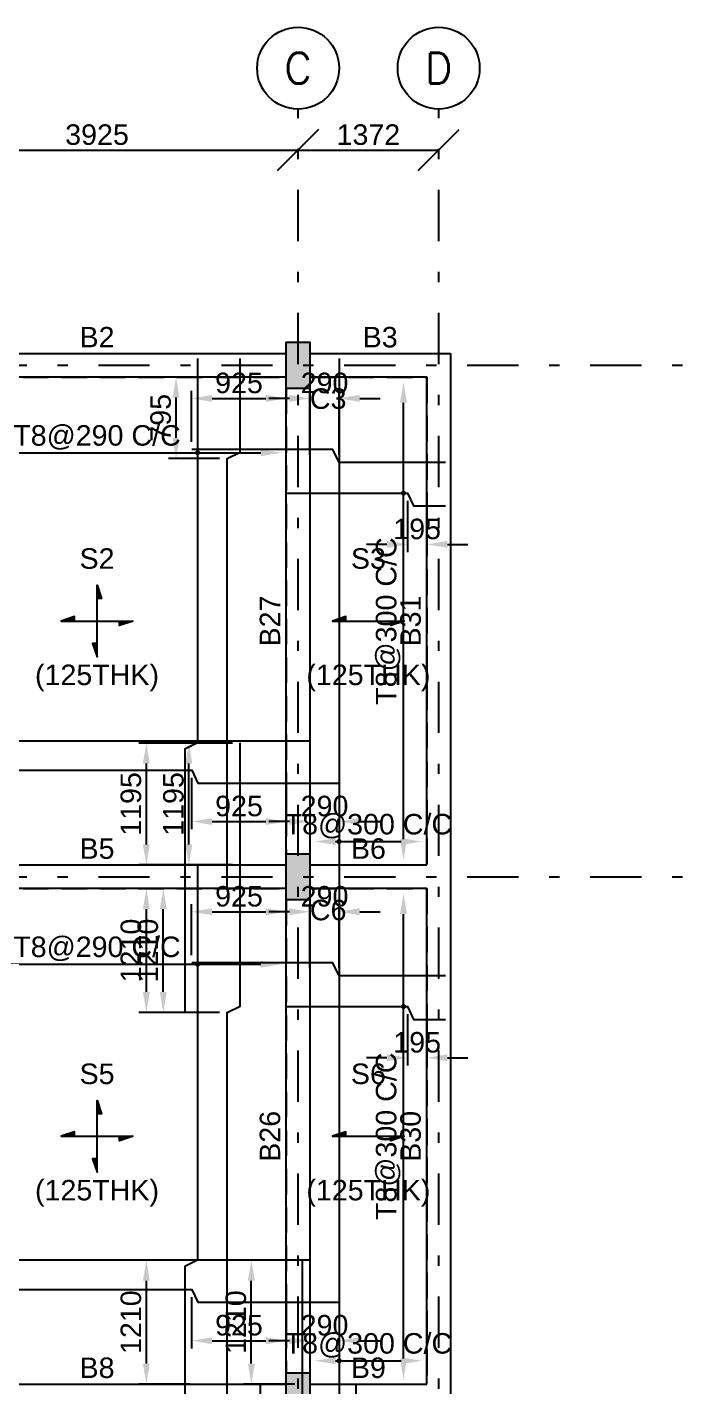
# Model space of a CAD drawing. Header units: inches. Extents: x -3300 to 11721, y -21548 to 3300.
# Drawn here: x 5205 to 11721, y -9959 to 3300 of the extents above; entities that cross this region are included whole.
import ezdxf
from ezdxf.enums import TextEntityAlignment as Align

# ---------------------------------------------------------------- set-up
doc = ezdxf.new("R2010")
doc.units = ezdxf.units.IN
doc.header["$LTSCALE"] = 1000
doc.header["$MEASUREMENT"] = 0
doc.linetypes.add('SCCenter', pattern=[1.2, 0.5, -0.3, 0.1, -0.3])
doc.linetypes.add('SCHidden', pattern=[0.375, 0.25, -0.125])
for name, color, linetype in [('BarLabels', 31, 'Continuous'), ('Beam', 3, 'Continuous'), ('Beam Nos', 7, 'Continuous'), ('Column', 2, 'Continuous'), ('Column Nos', 7, 'Continuous'), ('Dimension', 31, 'Continuous'), ('Grid Line', 8, 'Continuous'), ('Plan Reinforcement', 4, 'Continuous'), ('Slab', 251, 'Continuous'), ('Slab Nos', 7, 'Continuous')]:
    doc.layers.add(name, color=color, linetype=linetype)
doc.styles.add('SC-BBS1', font='SansSerif')
doc.styles.add('SC-BBS2', font='SansSerif')
doc.styles.get("Standard").update_dxf_attribs({"font": 'txt.shx'})
doc.dimstyles.new('SCDim', dxfattribs={"dimtxt": 200, "dimasz": 200, "dimexe": 75, "dimexo": 75, "dimgap": 50, "dimtad": 1, "dimtoh": 1, "dimdec": 0, "dimzin": 0, "dimdsep": 46, "dimtxsty": 'SC-BBS2', "dimcen": 0.09, "dimclrd": 8, "dimclre": 8, "dimclrt": 31, "dimadec": 0, "dimazin": 0, "dimtfac": 1, "dimtdec": 0, "dimtix": 1, "dimtofl": 0, "dimtmove": 0, "dimatfit": 3, "dimfxl": 1, "dimtolj": 1, "dimtzin": 0, "dimarcsym": 0})
doc.dimstyles.new('SCGridlineDim', dxfattribs={"dimtxt": 200, "dimasz": 0.18, "dimexe": 75, "dimexo": 75, "dimgap": 50, "dimtad": 1, "dimtoh": 1, "dimdec": 0, "dimzin": 0, "dimdsep": 46, "dimtxsty": 'SC-BBS2', "dimtsz": 200, "dimcen": 0.09, "dimclrd": 8, "dimclre": 8, "dimclrt": 31, "dimadec": 0, "dimazin": 0, "dimtfac": 1, "dimtdec": 0, "dimtix": 1, "dimtofl": 0, "dimtmove": 0, "dimatfit": 3, "dimfxl": 1, "dimtolj": 1, "dimtzin": 0, "dimarcsym": 0})

# ---------------------------------------------------------------- blocks, each defined once
blk = doc.blocks.new('*D10')
at = {"color": 8, "linetype": 'ByBlock', "lineweight": -2}
for p, q in [((6793, -3686), (6293, -3686)), ((6368, -4676), (6368, -3886)), ((6793, -4876), (6293, -4876))]:
    blk.add_line(p, q, dxfattribs=at)
at = {"color": 8}
for points in [[(6368, -3686), (6401, -3886), (6334, -3886)], [(6368, -4876), (6334, -4676), (6401, -4676)]]:
    blk.add_solid(points, dxfattribs=at)
at = {"layer": 'Defpoints', "color": 31}
for p in [(6868, -3686), (6368, -4876), (6868, -4876)]:
    blk.add_point(p, dxfattribs=at)
at = {"color": 31, "insert": (6218, -4281), "char_height": 200, "attachment_point": 5, "rotation": 90, "style": 'SC-BBS2'}
blk.add_mtext('\\A1;1195', dxfattribs=at)
blk = doc.blocks.new('*D11')
at = {"color": 8, "linetype": 'ByBlock', "lineweight": -2}
for p, q in [((6668, -5106), (6293, -5106)), ((6368, -6115), (6368, -5306)), ((6668, -6315), (6293, -6315))]:
    blk.add_line(p, q, dxfattribs=at)
at = {"color": 8}
for points in [[(6368, -5106), (6401, -5306), (6334, -5306)], [(6368, -6315), (6334, -6115), (6401, -6115)]]:
    blk.add_solid(points, dxfattribs=at)
at = {"layer": 'Defpoints', "color": 31}
for p in [(6743, -5106), (6368, -6315), (6743, -6315)]:
    blk.add_point(p, dxfattribs=at)
at = {"color": 31, "insert": (6218, -5711), "char_height": 200, "attachment_point": 5, "rotation": 90, "style": 'SC-BBS2'}
blk.add_mtext('\\A1;1210', dxfattribs=at)
blk = doc.blocks.new('*D12')
at = {"color": 8, "linetype": 'ByBlock', "lineweight": -2}
for p, q in [((4089, -854), (4089, -854)), ((4289, -854), (7484, -854)), ((7684, -854), (7684, -854))]:
    blk.add_line(p, q, dxfattribs=at)
at = {"color": 8}
for points in [[(4089, -854), (4289, -821), (4289, -887)], [(7684, -854), (7484, -887), (7484, -821)]]:
    blk.add_solid(points, dxfattribs=at)
at = {"layer": 'Defpoints', "color": 31}
for p in [(4089, -854), (4089, -854), (7684, -854)]:
    blk.add_point(p, dxfattribs=at)
at = {"color": 31, "insert": (5886, -704), "char_height": 200, "attachment_point": 5, "style": 'SC-BBS2'}
blk.add_mtext('\\A1;T8@290 C/C', dxfattribs=at)
blk = doc.blocks.new('*D13')
at = {"color": 8, "linetype": 'ByBlock', "lineweight": -2}
for p, q in [((7083, -115), (6583, -115)), ((6658, -708), (6658, -315)), ((7083, -908), (6583, -908))]:
    blk.add_line(p, q, dxfattribs=at)
at = {"color": 8}
for points in [[(6658, -115), (6691, -315), (6624, -315)], [(6658, -908), (6624, -708), (6691, -708)]]:
    blk.add_solid(points, dxfattribs=at)
at = {"layer": 'Defpoints', "color": 31}
for p in [(7158, -115), (6658, -908), (7158, -908)]:
    blk.add_point(p, dxfattribs=at)
at = {"color": 31, "insert": (6508, -512), "char_height": 200, "attachment_point": 5, "rotation": 90, "style": 'SC-BBS2'}
blk.add_mtext('\\A1;795', dxfattribs=at)
blk = doc.blocks.new('*D14')
at = {"color": 8, "linetype": 'ByBlock', "lineweight": -2}
for p, q in [((4089, -854), (4089, -854)), ((4289, -854), (7484, -854)), ((7684, -854), (7684, -854))]:
    blk.add_line(p, q, dxfattribs=at)
at = {"color": 8}
for points in [[(4089, -854), (4289, -821), (4289, -887)], [(7684, -854), (7484, -887), (7484, -821)]]:
    blk.add_solid(points, dxfattribs=at)
at = {"layer": 'Defpoints', "color": 31}
for p in [(4089, -854), (4089, -854), (7684, -854)]:
    blk.add_point(p, dxfattribs=at)
at = {"color": 31, "insert": (5886, -704), "char_height": 200, "attachment_point": 5, "style": 'SC-BBS2'}
blk.add_mtext('\\A1;T8@290 C/C', dxfattribs=at)
blk = doc.blocks.new('*D15')
at = {"color": 8, "linetype": 'ByBlock', "lineweight": -2}
for p, q in [((6810, -4027), (6810, -4527)), ((7734, -4027), (7734, -4527)), ((7010, -4452), (7534, -4452))]:
    blk.add_line(p, q, dxfattribs=at)
at = {"color": 8}
for points in [[(6810, -4452), (7010, -4419), (7010, -4486)], [(7734, -4452), (7534, -4486), (7534, -4419)]]:
    blk.add_solid(points, dxfattribs=at)
at = {"layer": 'Defpoints', "color": 31}
for p in [(6810, -3952), (7734, -3952), (6810, -4452)]:
    blk.add_point(p, dxfattribs=at)
at = {"color": 31, "insert": (7272, -4302), "char_height": 200, "attachment_point": 5, "style": 'SC-BBS2'}
blk.add_mtext('\\A1;925', dxfattribs=at)
blk = doc.blocks.new('*D16')
at = {"color": 8, "linetype": 'ByBlock', "lineweight": -2}
for p, q in [((7964, -4152), (7964, -4527)), ((8250, -4152), (8250, -4527)), ((7764, -4452), (7564, -4452)), ((8450, -4452), (8650, -4452))]:
    blk.add_line(p, q, dxfattribs=at)
at = {"color": 8}
for points in [[(7964, -4452), (7764, -4419), (7764, -4486)], [(8250, -4452), (8450, -4486), (8450, -4419)]]:
    blk.add_solid(points, dxfattribs=at)
at = {"layer": 'Defpoints', "color": 31}
for p in [(7964, -4077), (8250, -4077), (7964, -4452)]:
    blk.add_point(p, dxfattribs=at)
at = {"color": 31, "insert": (8107, -4302), "char_height": 200, "attachment_point": 5, "style": 'SC-BBS2'}
blk.add_mtext('\\A1;290', dxfattribs=at)
blk = doc.blocks.new('*D21')
at = {"color": 8, "linetype": 'ByBlock', "lineweight": -2}
for p, q in [((8916, -1323), (8916, -1823)), ((9106, -1323), (9106, -1823)), ((8716, -1748), (8516, -1748)), ((9306, -1748), (9506, -1748))]:
    blk.add_line(p, q, dxfattribs=at)
at = {"color": 8}
for points in [[(8916, -1748), (8716, -1714), (8716, -1781)], [(9106, -1748), (9306, -1781), (9306, -1714)]]:
    blk.add_solid(points, dxfattribs=at)
at = {"layer": 'Defpoints', "color": 31}
for p in [(8916, -1248), (9106, -1248), (8916, -1748)]:
    blk.add_point(p, dxfattribs=at)
at = {"color": 31, "insert": (9011, -1598), "char_height": 200, "attachment_point": 5, "style": 'SC-BBS2'}
blk.add_mtext('\\A1;195', dxfattribs=at)
blk = doc.blocks.new('*D22')
at = {"color": 8, "linetype": 'ByBlock', "lineweight": -2}
for p, q in [((8878, -165), (8878, -165)), ((8878, -4626), (8878, -365)), ((8878, -4826), (8878, -4826))]:
    blk.add_line(p, q, dxfattribs=at)
at = {"color": 8}
for points in [[(8878, -165), (8911, -365), (8844, -365)], [(8878, -4826), (8844, -4626), (8911, -4626)]]:
    blk.add_solid(points, dxfattribs=at)
at = {"layer": 'Defpoints', "color": 31}
for p in [(8878, -165), (8878, -4826), (8878, -4826)]:
    blk.add_point(p, dxfattribs=at)
at = {"color": 31, "insert": (8728, -2496), "char_height": 200, "attachment_point": 5, "rotation": 90, "style": 'SC-BBS2'}
blk.add_mtext('\\A1;T8@300 C/C', dxfattribs=at)
blk = doc.blocks.new('*D23')
at = {"color": 8, "linetype": 'ByBlock', "lineweight": -2}
for p, q in [((7964, -873), (7964, -248)), ((8250, -873), (8250, -248)), ((7764, -323), (7564, -323)), ((8450, -323), (8650, -323))]:
    blk.add_line(p, q, dxfattribs=at)
at = {"color": 8}
for points in [[(7964, -323), (7764, -289), (7764, -356)], [(8250, -323), (8450, -356), (8450, -289)]]:
    blk.add_solid(points, dxfattribs=at)
at = {"layer": 'Defpoints', "color": 31}
for p in [(7964, -323), (7964, -948), (8250, -948)]:
    blk.add_point(p, dxfattribs=at)
at = {"color": 31, "insert": (8107, -173), "char_height": 200, "attachment_point": 5, "style": 'SC-BBS2'}
blk.add_mtext('\\A1;290', dxfattribs=at)
blk = doc.blocks.new('*D24')
at = {"color": 8, "linetype": 'ByBlock', "lineweight": -2}
for p, q in [((6810, -748), (6810, -248)), ((7734, -748), (7734, -248)), ((7010, -323), (7534, -323))]:
    blk.add_line(p, q, dxfattribs=at)
at = {"color": 8}
for points in [[(6810, -323), (7010, -289), (7010, -356)], [(7734, -323), (7534, -356), (7534, -289)]]:
    blk.add_solid(points, dxfattribs=at)
at = {"layer": 'Defpoints', "color": 31}
for p in [(6810, -323), (6810, -823), (7734, -823)]:
    blk.add_point(p, dxfattribs=at)
at = {"color": 31, "insert": (7272, -173), "char_height": 200, "attachment_point": 5, "style": 'SC-BBS2'}
blk.add_mtext('\\A1;925', dxfattribs=at)
blk = doc.blocks.new('*D25')
at = {"color": 8, "linetype": 'ByBlock', "lineweight": -2}
for p, q in [((8878, -165), (8878, -165)), ((8878, -4626), (8878, -365)), ((8878, -4826), (8878, -4826))]:
    blk.add_line(p, q, dxfattribs=at)
at = {"color": 8}
for points in [[(8878, -165), (8911, -365), (8844, -365)], [(8878, -4826), (8844, -4626), (8911, -4626)]]:
    blk.add_solid(points, dxfattribs=at)
at = {"layer": 'Defpoints', "color": 31}
for p in [(8878, -165), (8878, -4826), (8878, -4826)]:
    blk.add_point(p, dxfattribs=at)
at = {"color": 31, "insert": (8728, -2496), "char_height": 200, "attachment_point": 5, "rotation": 90, "style": 'SC-BBS2'}
blk.add_mtext('\\A1;T8@300 C/C', dxfattribs=at)
blk = doc.blocks.new('*D26')
at = {"color": 8, "linetype": 'ByBlock', "lineweight": -2}
for p, q in [((8014, -4648), (8014, -4648)), ((8214, -4648), (8856, -4648)), ((9056, -4648), (9056, -4648))]:
    blk.add_line(p, q, dxfattribs=at)
at = {"color": 8}
for points in [[(8014, -4648), (8214, -4614), (8214, -4681)], [(9056, -4648), (8856, -4681), (8856, -4614)]]:
    blk.add_solid(points, dxfattribs=at)
at = {"layer": 'Defpoints', "color": 31}
for p in [(8014, -4648), (8014, -4648), (9056, -4648)]:
    blk.add_point(p, dxfattribs=at)
at = {"color": 31, "insert": (8535, -4498), "char_height": 200, "attachment_point": 5, "style": 'SC-BBS2'}
blk.add_mtext('\\A1;T8@300 C/C', dxfattribs=at)
blk = doc.blocks.new('*D38')
at = {"color": 8, "linetype": 'ByBlock', "lineweight": -2}
for p, q in [((6793, -8734), (6293, -8734)), ((6368, -9743), (6368, -8934)), ((6793, -9943), (6293, -9943))]:
    blk.add_line(p, q, dxfattribs=at)
at = {"color": 8}
for points in [[(6368, -8734), (6401, -8934), (6334, -8934)], [(6368, -9943), (6334, -9743), (6401, -9743)]]:
    blk.add_solid(points, dxfattribs=at)
at = {"layer": 'Defpoints', "color": 31}
for p in [(6868, -8734), (6368, -9943), (6868, -9943)]:
    blk.add_point(p, dxfattribs=at)
at = {"color": 31, "insert": (6218, -9338), "char_height": 200, "attachment_point": 5, "rotation": 90, "style": 'SC-BBS2'}
blk.add_mtext('\\A1;1210', dxfattribs=at)
blk = doc.blocks.new('*D40')
at = {"color": 8, "linetype": 'ByBlock', "lineweight": -2}
for p, q in [((4089, -5845), (4089, -5845)), ((4289, -5845), (7484, -5845)), ((7684, -5845), (7684, -5845))]:
    blk.add_line(p, q, dxfattribs=at)
at = {"color": 8}
for points in [[(4089, -5845), (4289, -5812), (4289, -5878)], [(7684, -5845), (7484, -5878), (7484, -5812)]]:
    blk.add_solid(points, dxfattribs=at)
at = {"layer": 'Defpoints', "color": 31}
for p in [(4089, -5845), (4089, -5845), (7684, -5845)]:
    blk.add_point(p, dxfattribs=at)
at = {"color": 31, "insert": (5886, -5695), "char_height": 200, "attachment_point": 5, "style": 'SC-BBS2'}
blk.add_mtext('\\A1;T8@290 C/C', dxfattribs=at)
blk = doc.blocks.new('*D41')
at = {"color": 8, "linetype": 'ByBlock', "lineweight": -2}
for p, q in [((7083, -5106), (6458, -5106)), ((6533, -6115), (6533, -5306)), ((7083, -6315), (6458, -6315))]:
    blk.add_line(p, q, dxfattribs=at)
at = {"color": 8}
for points in [[(6533, -5106), (6566, -5306), (6499, -5306)], [(6533, -6315), (6499, -6115), (6566, -6115)]]:
    blk.add_solid(points, dxfattribs=at)
at = {"layer": 'Defpoints', "color": 31}
for p in [(7158, -5106), (6533, -6315), (7158, -6315)]:
    blk.add_point(p, dxfattribs=at)
at = {"color": 31, "insert": (6383, -5711), "char_height": 200, "attachment_point": 5, "rotation": 90, "style": 'SC-BBS2'}
blk.add_mtext('\\A1;1210', dxfattribs=at)
blk = doc.blocks.new('*D42')
at = {"color": 8, "linetype": 'ByBlock', "lineweight": -2}
for p, q in [((7208, -3686), (6708, -3686)), ((6783, -4676), (6783, -3886)), ((7208, -4876), (6708, -4876))]:
    blk.add_line(p, q, dxfattribs=at)
at = {"color": 8}
for points in [[(6783, -3686), (6816, -3886), (6749, -3886)], [(6783, -4876), (6749, -4676), (6816, -4676)]]:
    blk.add_solid(points, dxfattribs=at)
at = {"layer": 'Defpoints', "color": 31}
for p in [(7283, -3686), (6783, -4876), (7283, -4876)]:
    blk.add_point(p, dxfattribs=at)
at = {"color": 31, "insert": (6633, -4281), "char_height": 200, "attachment_point": 5, "rotation": 90, "style": 'SC-BBS2'}
blk.add_mtext('\\A1;1195', dxfattribs=at)
blk = doc.blocks.new('*D43')
at = {"color": 8, "linetype": 'ByBlock', "lineweight": -2}
for p, q in [((4089, -5845), (4089, -5845)), ((4289, -5845), (7484, -5845)), ((7684, -5845), (7684, -5845))]:
    blk.add_line(p, q, dxfattribs=at)
at = {"color": 8}
for points in [[(4089, -5845), (4289, -5812), (4289, -5878)], [(7684, -5845), (7484, -5878), (7484, -5812)]]:
    blk.add_solid(points, dxfattribs=at)
at = {"layer": 'Defpoints', "color": 31}
for p in [(4089, -5845), (4089, -5845), (7684, -5845)]:
    blk.add_point(p, dxfattribs=at)
at = {"color": 31, "insert": (5886, -5695), "char_height": 200, "attachment_point": 5, "style": 'SC-BBS2'}
blk.add_mtext('\\A1;T8@290 C/C', dxfattribs=at)
blk = doc.blocks.new('*D44')
at = {"color": 8, "linetype": 'ByBlock', "lineweight": -2}
for p, q in [((6810, -9094), (6810, -9594)), ((7734, -9094), (7734, -9594)), ((7010, -9519), (7534, -9519))]:
    blk.add_line(p, q, dxfattribs=at)
at = {"color": 8}
for points in [[(6810, -9519), (7010, -9486), (7010, -9553)], [(7734, -9519), (7534, -9553), (7534, -9486)]]:
    blk.add_solid(points, dxfattribs=at)
at = {"layer": 'Defpoints', "color": 31}
for p in [(6810, -9019), (7734, -9019), (6810, -9519)]:
    blk.add_point(p, dxfattribs=at)
at = {"color": 31, "insert": (7272, -9369), "char_height": 200, "attachment_point": 5, "style": 'SC-BBS2'}
blk.add_mtext('\\A1;925', dxfattribs=at)
blk = doc.blocks.new('*D45')
at = {"color": 8, "linetype": 'ByBlock', "lineweight": -2}
for p, q in [((7964, -9219), (7964, -9594)), ((8250, -9219), (8250, -9594)), ((7764, -9519), (7564, -9519)), ((8450, -9519), (8650, -9519))]:
    blk.add_line(p, q, dxfattribs=at)
at = {"color": 8}
for points in [[(7964, -9519), (7764, -9486), (7764, -9553)], [(8250, -9519), (8450, -9553), (8450, -9486)]]:
    blk.add_solid(points, dxfattribs=at)
at = {"layer": 'Defpoints', "color": 31}
for p in [(7964, -9144), (8250, -9144), (7964, -9519)]:
    blk.add_point(p, dxfattribs=at)
at = {"color": 31, "insert": (8107, -9369), "char_height": 200, "attachment_point": 5, "style": 'SC-BBS2'}
blk.add_mtext('\\A1;290', dxfattribs=at)
blk = doc.blocks.new('*D50')
at = {"color": 8, "linetype": 'ByBlock', "lineweight": -2}
for p, q in [((8916, -6333), (8916, -6833)), ((9106, -6333), (9106, -6833)), ((8716, -6758), (8516, -6758)), ((9306, -6758), (9506, -6758))]:
    blk.add_line(p, q, dxfattribs=at)
at = {"color": 8}
for points in [[(8916, -6758), (8716, -6724), (8716, -6791)], [(9106, -6758), (9306, -6791), (9306, -6724)]]:
    blk.add_solid(points, dxfattribs=at)
at = {"layer": 'Defpoints', "color": 31}
for p in [(8916, -6258), (9106, -6258), (8916, -6758)]:
    blk.add_point(p, dxfattribs=at)
at = {"color": 31, "insert": (9011, -6608), "char_height": 200, "attachment_point": 5, "style": 'SC-BBS2'}
blk.add_mtext('\\A1;195', dxfattribs=at)
blk = doc.blocks.new('*D51')
at = {"color": 8, "linetype": 'ByBlock', "lineweight": -2}
for p, q in [((8878, -5156), (8878, -5156)), ((8878, -9693), (8878, -5356)), ((8878, -9893), (8878, -9893))]:
    blk.add_line(p, q, dxfattribs=at)
at = {"color": 8}
for points in [[(8878, -5156), (8911, -5356), (8844, -5356)], [(8878, -9893), (8844, -9693), (8911, -9693)]]:
    blk.add_solid(points, dxfattribs=at)
at = {"layer": 'Defpoints', "color": 31}
for p in [(8878, -5156), (8878, -9893), (8878, -9893)]:
    blk.add_point(p, dxfattribs=at)
at = {"color": 31, "insert": (8728, -7524), "char_height": 200, "attachment_point": 5, "rotation": 90, "style": 'SC-BBS2'}
blk.add_mtext('\\A1;T8@300 C/C', dxfattribs=at)
blk = doc.blocks.new('*D52')
at = {"color": 8, "linetype": 'ByBlock', "lineweight": -2}
for p, q in [((7964, -5883), (7964, -5258)), ((8250, -5883), (8250, -5258)), ((7764, -5333), (7564, -5333)), ((8450, -5333), (8650, -5333))]:
    blk.add_line(p, q, dxfattribs=at)
at = {"color": 8}
for points in [[(7964, -5333), (7764, -5299), (7764, -5366)], [(8250, -5333), (8450, -5366), (8450, -5299)]]:
    blk.add_solid(points, dxfattribs=at)
at = {"layer": 'Defpoints', "color": 31}
for p in [(7964, -5333), (7964, -5958), (8250, -5958)]:
    blk.add_point(p, dxfattribs=at)
at = {"color": 31, "insert": (8107, -5183), "char_height": 200, "attachment_point": 5, "style": 'SC-BBS2'}
blk.add_mtext('\\A1;290', dxfattribs=at)
blk = doc.blocks.new('*D53')
at = {"color": 8, "linetype": 'ByBlock', "lineweight": -2}
for p, q in [((6810, -5758), (6810, -5258)), ((7734, -5758), (7734, -5258)), ((7010, -5333), (7534, -5333))]:
    blk.add_line(p, q, dxfattribs=at)
at = {"color": 8}
for points in [[(6810, -5333), (7010, -5299), (7010, -5366)], [(7734, -5333), (7534, -5366), (7534, -5299)]]:
    blk.add_solid(points, dxfattribs=at)
at = {"layer": 'Defpoints', "color": 31}
for p in [(6810, -5333), (6810, -5833), (7734, -5833)]:
    blk.add_point(p, dxfattribs=at)
at = {"color": 31, "insert": (7272, -5183), "char_height": 200, "attachment_point": 5, "style": 'SC-BBS2'}
blk.add_mtext('\\A1;925', dxfattribs=at)
blk = doc.blocks.new('*D54')
at = {"color": 8, "linetype": 'ByBlock', "lineweight": -2}
for p, q in [((8878, -5156), (8878, -5156)), ((8878, -9693), (8878, -5356)), ((8878, -9893), (8878, -9893))]:
    blk.add_line(p, q, dxfattribs=at)
at = {"color": 8}
for points in [[(8878, -5156), (8911, -5356), (8844, -5356)], [(8878, -9893), (8844, -9693), (8911, -9693)]]:
    blk.add_solid(points, dxfattribs=at)
at = {"layer": 'Defpoints', "color": 31}
for p in [(8878, -5156), (8878, -9893), (8878, -9893)]:
    blk.add_point(p, dxfattribs=at)
at = {"color": 31, "insert": (8728, -7524), "char_height": 200, "attachment_point": 5, "rotation": 90, "style": 'SC-BBS2'}
blk.add_mtext('\\A1;T8@300 C/C', dxfattribs=at)
blk = doc.blocks.new('*D55')
at = {"color": 8, "linetype": 'ByBlock', "lineweight": -2}
for p, q in [((8014, -9715), (8014, -9715)), ((8214, -9715), (8856, -9715)), ((9056, -9715), (9056, -9715))]:
    blk.add_line(p, q, dxfattribs=at)
at = {"color": 8}
for points in [[(8014, -9715), (8214, -9681), (8214, -9748)], [(9056, -9715), (8856, -9748), (8856, -9681)]]:
    blk.add_solid(points, dxfattribs=at)
at = {"layer": 'Defpoints', "color": 31}
for p in [(8014, -9715), (8014, -9715), (9056, -9715)]:
    blk.add_point(p, dxfattribs=at)
at = {"color": 31, "insert": (8535, -9565), "char_height": 200, "attachment_point": 5, "style": 'SC-BBS2'}
blk.add_mtext('\\A1;T8@300 C/C', dxfattribs=at)
blk = doc.blocks.new('*D71')
at = {"color": 8, "linetype": 'ByBlock', "lineweight": -2}
for p, q in [((7817, -8734), (7317, -8734)), ((7392, -9743), (7392, -8934)), ((7817, -9943), (7317, -9943))]:
    blk.add_line(p, q, dxfattribs=at)
at = {"color": 8}
for points in [[(7392, -8734), (7426, -8934), (7359, -8934)], [(7392, -9943), (7359, -9743), (7426, -9743)]]:
    blk.add_solid(points, dxfattribs=at)
at = {"layer": 'Defpoints', "color": 31}
for p in [(7892, -8734), (7392, -9943), (7892, -9943)]:
    blk.add_point(p, dxfattribs=at)
at = {"color": 31, "insert": (7242, -9338), "char_height": 200, "attachment_point": 5, "rotation": 90, "style": 'SC-BBS2'}
blk.add_mtext('\\A1;1210', dxfattribs=at)
blk = doc.blocks.new('*D121')
at = {"color": 8, "linetype": 'ByBlock', "lineweight": -2}
for p, q in [((4124, 2300), (3724, 1900)), ((7649, 1900), (8049, 2300)), ((3924, 2100), (7849, 2100)), ((3999, 2100), (3999, 2100)), ((7849, 2100), (7849, 2100))]:
    blk.add_line(p, q, dxfattribs=at)
at = {"layer": 'Defpoints', "color": 8}
for p in [(3924, 2100), (3924, 2100), (7849, 2100)]:
    blk.add_point(p, dxfattribs=at)
at = {"color": 31, "insert": (5886.5, 2250), "char_height": 200, "attachment_point": 5, "style": 'SC-BBS2'}
blk.add_mtext('\\A1;3925', dxfattribs=at)
blk = doc.blocks.new('*D122')
at = {"color": 8, "linetype": 'ByBlock', "lineweight": -2}
for p, q in [((8049, 2300), (7649, 1900)), ((9021, 1900), (9421, 2300)), ((7849, 2100), (7849, 2100)), ((7849, 2100), (9221, 2100)), ((9221, 2100), (9221, 2100))]:
    blk.add_line(p, q, dxfattribs=at)
at = {"layer": 'Defpoints', "color": 8}
for p in [(7849, 2100), (7849, 2100), (9221, 2100)]:
    blk.add_point(p, dxfattribs=at)
at = {"color": 31, "insert": (8535, 2250), "char_height": 200, "attachment_point": 5, "style": 'SC-BBS2'}
blk.add_mtext('\\A1;1372', dxfattribs=at)

msp = doc.modelspace()

# ---------------------------------------------------------------- hatches: boundary and pattern name
at = {"layer": 'Column'}
for points in [[(7964, -225), (7734, -225), (7734, 225), (7964, 225)], [(7964, -5216), (7734, -5216), (7734, -4766), (7964, -4766)], [(7964, -10283), (7734, -10283), (7734, -9833), (7964, -9833)]]:
    msp.add_hatch(color=256, dxfattribs=at).paths.add_polyline_path(points, flags=0)
at = {"layer": 'Slab Nos'}
for points in [[(5886.5, -2145.5), (5930.2, -2276.8), (5886.5, -2276.8)], [(5667.8, -2495.5), (5667.8, -2451.8), (5536.5, -2495.5)], [(6236.5, -2495.5), (6105.2, -2539.2), (6105.2, -2495.5)], [(8316.2, -2495.5), (8316.2, -2451.8), (8185, -2495.5)], [(8885, -2495.5), (8753.8, -2539.2), (8753.8, -2495.5)], [(5886.5, -2714.2), (5842.8, -2714.2), (5886.5, -2845.5)], [(5886.5, -7174.5), (5930.2, -7305.8), (5886.5, -7305.8)], [(5667.8, -7524.5), (5667.8, -7480.8), (5536.5, -7524.5)], [(6236.5, -7524.5), (6105.2, -7568.2), (6105.2, -7524.5)], [(8316.2, -7524.5), (8316.2, -7480.8), (8185, -7524.5)], [(8885, -7524.5), (8753.8, -7568.2), (8753.8, -7524.5)], [(5886.5, -7743.2), (5842.8, -7743.2), (5886.5, -7874.5)]]:
    msp.add_hatch(color=256, dxfattribs=at).paths.add_polyline_path(points, flags=0)

# ---------------------------------------------------------------- linework, layer by layer
at = {"layer": 'BarLabels', "color": 8, "const_width": 25}
for points in [[(6855.2, -854, 1), (6880.2, -854, 1)], [(6855.2, -854, 1), (6880.2, -854, 1)], [(8865.1, -1247.8, 1), (8890.1, -1247.8, 1)], [(8865.1, -1247.8, 1), (8890.1, -1247.8, 1)], [(8237, -4647.6, 1), (8262, -4647.6, 1)], [(6855.2, -5845, 1), (6880.2, -5845, 1)], [(6855.2, -5845, 1), (6880.2, -5845, 1)], [(8865.1, -6257.8, 1), (8890.1, -6257.8, 1)], [(8865.1, -6257.8, 1), (8890.1, -6257.8, 1)], [(8237, -9714.6, 1), (8262, -9714.6, 1)]]:
    msp.add_lwpolyline(points, format="xyb", close=True, dxfattribs=at)
at = {"layer": 'Beam'}
for p, q in [((4039, 115), (7734, 115)), ((7964, 115), (9336, 115)), ((9336, 115), (9336, -5106)), ((9336, -4991), (9336, -10173))]:
    msp.add_line(p, q, dxfattribs=at)
at = {"layer": 'Beam', "linetype": 'SCHidden'}
for p, q in [((4039, -115), (7734, -115)), ((7964, -115), (9106, -115)), ((9106, -115), (9106, -4876)), ((7734, -225), (7734, -4766)), ((7964, -225), (7964, -4766)), ((4039, -4876), (7734, -4876)), ((7964, -4876), (9106, -4876)), ((4039, -5106), (7734, -5106)), ((7964, -5106), (9106, -5106)), ((9106, -5106), (9106, -9943)), ((7734, -5216), (7734, -9833)), ((7964, -5216), (7964, -9833)), ((4039, -9943), (7734, -9943)), ((7964, -9943), (9106, -9943))]:
    msp.add_line(p, q, dxfattribs=at)
at = {"layer": 'Column'}
for points in [[(7964, -225), (7734, -225), (7734, 225), (7964, 225)], [(7964, -5216), (7734, -5216), (7734, -4766), (7964, -4766)], [(7964, -10283), (7734, -10283), (7734, -9833), (7964, -9833)]]:
    msp.add_lwpolyline(points, close=True, dxfattribs=at)
at = {"layer": 'Grid Line', "linetype": 'SCCenter'}
for p, q in [((7849, -19188), (7849, 2500)), ((9221, -19188), (9221, 2500)), ((-2500, 0), (11721, 0)), ((-2500, -4991), (11721, -4991))]:
    msp.add_line(p, q, dxfattribs=at)
at = {"layer": 'Grid Line'}
for centre in [(7849, 2900), (9221, 2900)]:
    msp.add_circle(centre, 400, dxfattribs=at)
at = {"layer": 'Plan Reinforcement'}
for points in [[(6867.7, 65), (6867.7, -3685.8), (6742.7, -3745.8), (6742.7, -6315.2)], [(7157.8, -5106), (7157.8, -908.5), (7282.8, -848.5), (7282.8, 65)], [(8249.5, 65), (8249.5, -5106)], [(9286, -947.8), (8249.5, -947.8), (8189.5, -822.8), (6810.2, -822.8)], [(7734, -1247.8), (8915.7, -1247.8), (8975.7, -1372.8), (9286, -1372.8)], [(7964, -3667.3), (4962.8, -3667.3), (4902.8, -3542.3), (2885.5, -3542.3)], [(7157.8, -10173), (7157.8, -6315.2), (7282.8, -6255.2), (7282.8, -3685.8)], [(3809, -3952.3), (6810.2, -3952.3), (6870.2, -4077.3), (8249.5, -4077.3)], [(6867.7, -4876), (6867.7, -8733.8), (6742.7, -8793.8), (6742.7, -11239.5)], [(8249.5, -4876), (8249.5, -10173)], [(9286, -5957.8), (8249.5, -5957.8), (8189.5, -5832.8), (6810.2, -5832.8)], [(7734, -6257.8), (8915.7, -6257.8), (8975.7, -6382.8), (9286, -6382.8)], [(7964, -8734.3), (4962.8, -8734.3), (4902.8, -8609.3), (2885.5, -8609.3)], [(7767.2, -14669), (7767.2, -11239.5), (7892.2, -11179.5), (7892.2, -8733.8)], [(3809, -9019.3), (6810.2, -9019.3), (6870.2, -9144.3), (8249.5, -9144.3)], [(7477.2, -9943), (7477.2, -13372.5), (7352.2, -13432.5), (7352.2, -15145)], [(8412.6, -9943), (8412.6, -14669)]]:
    msp.add_lwpolyline(points, dxfattribs=at)
at = {"layer": 'Slab'}
for points in [[(7734, -4876), (7734, -4766), (7734, -225), (7734, -115), (4039, -115), (4039, -225), (4039, -4766), (4039, -4876)], [(9106, -4876), (9106, -115), (7964, -115), (7964, -225), (7964, -4766), (7964, -4876)], [(7734, -9943), (7734, -9833), (7734, -5216), (7734, -5106), (4039, -5106), (4039, -5216), (4039, -9793), (4039, -9943)], [(9106, -9943), (9106, -5106), (7964, -5106), (7964, -5216), (7964, -9833), (7964, -9943)]]:
    msp.add_lwpolyline(points, close=True, dxfattribs=at)
at = {"layer": 'Slab Nos'}
for points in [[(5886.5, -2714.2), (5842.8, -2714.2), (5886.5, -2845.5), (5886.5, -2145.5), (5930.2, -2276.8), (5886.5, -2276.8)], [(5667.8, -2495.5), (5667.8, -2451.8), (5536.5, -2495.5), (6236.5, -2495.5), (6105.2, -2539.2), (6105.2, -2495.5)], [(8316.2, -2495.5), (8316.2, -2451.8), (8185, -2495.5), (8885, -2495.5), (8753.8, -2539.2), (8753.8, -2495.5)], [(5886.5, -7743.2), (5842.8, -7743.2), (5886.5, -7874.5), (5886.5, -7174.5), (5930.2, -7305.8), (5886.5, -7305.8)], [(5667.8, -7524.5), (5667.8, -7480.8), (5536.5, -7524.5), (6236.5, -7524.5), (6105.2, -7568.2), (6105.2, -7524.5)], [(8316.2, -7524.5), (8316.2, -7480.8), (8185, -7524.5), (8885, -7524.5), (8753.8, -7568.2), (8753.8, -7524.5)]]:
    msp.add_lwpolyline(points, dxfattribs=at)

# ---------------------------------------------------------------- texts
at = {"layer": 'Beam Nos', "style": 'SC-BBS1'}
for s, p in [('B2', (5886.5, 115)), ('B3', (8650, 115)), ('B5', (5886.5, -4876)), ('B6', (8535, -4876)), ('B8', (5886.5, -9943)), ('B9', (8535, -9943))]:
    msp.add_text(s, height=200, dxfattribs=at).set_placement(p, align=Align.BOTTOM_CENTER)
for s, p in [('B27', (7734, -2495.5)), ('B31', (9106, -2495.5)), ('B26', (7734, -7524.5)), ('B30', (9106, -7524.5))]:
    msp.add_text(s, height=200, rotation=90, dxfattribs=at).set_placement(p, align=Align.BOTTOM_CENTER)
at = {"layer": 'Column Nos', "style": 'SC-BBS2'}
for s, p in [('C3', (7964, -225)), ('C6', (7964, -5216))]:
    msp.add_text(s, height=200, dxfattribs=at).set_placement(p, align=Align.TOP_LEFT)
at = {"layer": 'Grid Line'}
for s, p in [('C', (7849, 2900)), ('D', (9221, 2900))]:
    msp.add_text(s, height=300, dxfattribs=at).set_placement(p, align=Align.MIDDLE)
at = {"layer": 'Slab Nos', "style": 'SC-BBS2'}
for s, p in [('S2', (5886.5, -2045.5)), ('S3', (8535, -2045.5)), ('S5', (5886.5, -7074.5)), ('S6', (8535, -7074.5))]:
    msp.add_text(s, height=200, dxfattribs=at).set_placement(p, align=Align.BOTTOM_CENTER)
for p in [(5886.5, -3045.5), (8535, -3045.5), (5886.5, -8074.5), (8535, -8074.5)]:
    msp.add_text('(125THK)', height=200, dxfattribs=at).set_placement(p, align=Align.MIDDLE)

# ---------------------------------------------------------------- dimensions: what is measured, and where the dimension line sits
at = {"layer": 'BarLabels'}
for base, p1, p2, angle, text, picture, middle in [((8877.6, -165), (8877.6, -4826), (8877.6, -165), 90, 'T8@300 C/C', '*D22', (8877.6, -2495.5)), ((8877.6, -165), (8877.6, -4826), (8877.6, -165), 90, 'T8@300 C/C', '*D25', (8877.6, -2495.5)), ((7684, -854), (4089, -854), (7684, -854), 0, 'T8@290 C/C', '*D12', (5886.5, -854)), ((7684, -854), (4089, -854), (7684, -854), 0, 'T8@290 C/C', '*D14', (5886.5, -854)), ((9056, -4647.6), (8014, -4647.6), (9056, -4647.6), 0, 'T8@300 C/C', '*D26', (8535, -4647.6)), ((8877.6, -5156), (8877.6, -9893), (8877.6, -5156), 90, 'T8@300 C/C', '*D51', (8877.6, -7524.5)), ((8877.6, -5156), (8877.6, -9893), (8877.6, -5156), 90, 'T8@300 C/C', '*D54', (8877.6, -7524.5)), ((7684, -5845), (4089, -5845), (7684, -5845), 0, 'T8@290 C/C', '*D40', (5886.5, -5845)), ((7684, -5845), (4089, -5845), (7684, -5845), 0, 'T8@290 C/C', '*D43', (5886.5, -5845)), ((9056, -9714.6), (8014, -9714.6), (9056, -9714.6), 0, 'T8@300 C/C', '*D55', (8535, -9714.6))]:
    dim = msp.add_linear_dim(base=base, p1=p1, p2=p2, angle=angle, text=text, dimstyle='SCDim', override={"dimjust": 0}, dxfattribs=at)
    dim.commit()
    dim.dimension.update_dxf_attribs({"geometry": picture, "text_midpoint": middle, "dimtype": 129})
at = {"layer": 'Dimension'}
for base, p1, p2, angle, text, picture, middle in [((6657.8, -115), (7157.8, -908.5), (7157.8, -115), 90, '795', '*D13', (6657.8, -511.8)), ((7734, -322.8), (6810.2, -822.8), (7734, -822.8), 0, '925', '*D24', (7272.1, -322.8)), ((8249.5, -322.8), (7964, -947.8), (8249.5, -947.8), 0, '290', '*D23', (8106.8, -322.8)), ((9106, -1747.8), (8915.7, -1247.8), (9106, -1247.8), 0, '195', '*D21', (9010.8, -1747.8)), ((6367.7, -3685.8), (6867.7, -4876), (6867.7, -3685.8), 90, '1195', '*D10', (6367.7, -4280.9)), ((6782.8, -3685.8), (7282.8, -4876), (7282.8, -3685.8), 90, '1195', '*D42', (6782.8, -4280.9)), ((7734, -4452.3), (6810.2, -3952.3), (7734, -3952.3), 0, '925', '*D15', (7272.1, -4452.3)), ((8249.5, -4452.3), (7964, -4077.3), (8249.5, -4077.3), 0, '290', '*D16', (8106.8, -4452.3)), ((6367.7, -5106), (6742.7, -6315.2), (6742.7, -5106), 90, '1210', '*D11', (6367.7, -5710.6)), ((6532.8, -5106), (7157.8, -6315.2), (7157.8, -5106), 90, '1210', '*D41', (6532.8, -5710.6)), ((7734, -5332.8), (6810.2, -5832.8), (7734, -5832.8), 0, '925', '*D53', (7272.1, -5332.8)), ((8249.5, -5332.8), (7964, -5957.8), (8249.5, -5957.8), 0, '290', '*D52', (8106.8, -5332.8)), ((9106, -6757.8), (8915.7, -6257.8), (9106, -6257.8), 0, '195', '*D50', (9010.8, -6757.8)), ((6367.7, -8733.8), (6867.7, -9943), (6867.7, -8733.8), 90, '1210', '*D38', (6367.7, -9338.4)), ((7392.2, -8733.8), (7892.2, -9943), (7892.2, -8733.8), 90, '1210', '*D71', (7392.2, -9338.4)), ((7734, -9519.3), (6810.2, -9019.3), (7734, -9019.3), 0, '925', '*D44', (7272.1, -9519.3)), ((8249.5, -9519.3), (7964, -9144.3), (8249.5, -9144.3), 0, '290', '*D45', (8106.8, -9519.3))]:
    dim = msp.add_linear_dim(base=base, p1=p1, p2=p2, angle=angle, text=text, dimstyle='SCDim', override={"dimjust": 0}, dxfattribs=at)
    dim.commit()
    dim.dimension.update_dxf_attribs({"geometry": picture, "text_midpoint": middle, "dimtype": 129})
at = {"layer": 'Grid Line'}
for p1, p2, text, picture, middle in [((3924, 2100), (7849, 2100), '3925', '*D121', (5886.5, 2100)), ((7849, 2100), (9221, 2100), '1372', '*D122', (8535, 2100))]:
    dim = msp.add_aligned_dim(p1=p1, p2=p2, distance=0, text=text, dimstyle='SCGridlineDim', dxfattribs=at)
    dim.commit()
    dim.dimension.update_dxf_attribs({"geometry": picture, "text_midpoint": middle})

doc.saveas('drawing.dxf')
